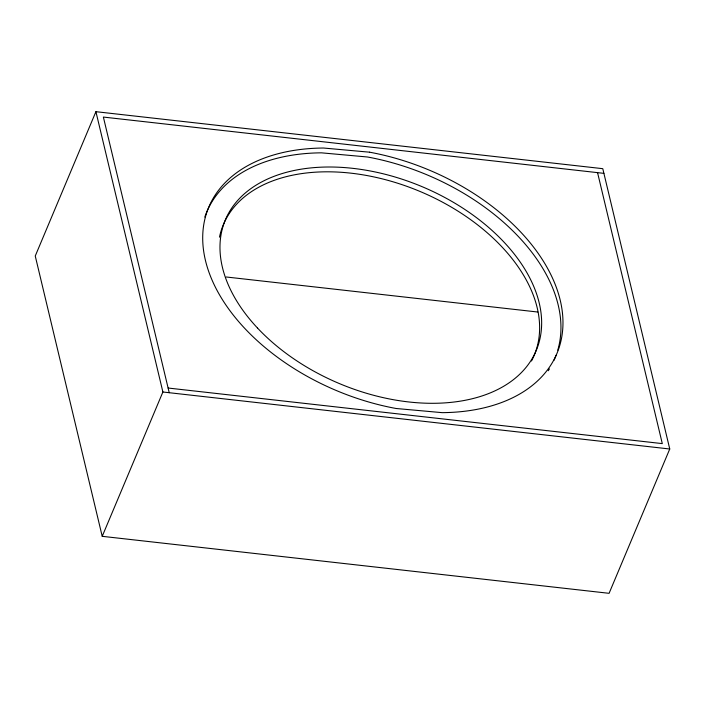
<?xml version="1.0" encoding="UTF-8"?>
<svg xmlns="http://www.w3.org/2000/svg" width="705" height="705" viewBox="0 0 705 705"><rect width="100%" height="100%" fill="white"/><g stroke="black" fill="none" stroke-linecap="round" stroke-linejoin="round"><path stroke-width="1.06" d="M95.915 111.681L35.25 256.003L102.216 536.32L609.085 593.319L669.75 448.997L602.784 168.68L95.915 111.681L162.89 391.998L102.216 536.32M603.894 173.351L103.371 117.065L169.226 392.703M226.217 276.986L537.827 312.033M168.107 388.032L662.295 443.612L597.558 172.646M162.89 391.998L669.75 448.997M219.475 237.171A168.592 106.781 22.8 0 1 415.201 189.486A168.592 106.781 22.8 0 1 531.5 360.986M549.424 368.9A188.825 119.594 22.8 0 1 548.252 370.742M204.811 217.069A188.825 119.594 22.8 0 1 321.462 152.835L367.508 156.995A188.825 119.594 22.8 0 1 557.778 350.156M556.086 355.267A188.825 119.594 22.8 0 1 554.033 360.264M369.526 152.183L323.489 148.024A188.825 119.594 22.8 0 0 206.468 264.384A188.825 119.594 22.8 0 0 396.139 408.495L442.185 412.654A188.825 119.594 22.8 0 0 559.206 296.294A188.825 119.594 22.8 0 0 369.526 152.183M257.589 328.125A168.592 106.781 22.8 0 0 531.94 358.977A168.592 106.781 22.8 0 0 352.905 168.354A168.592 106.781 22.8 0 0 257.589 328.125"/></g></svg>
